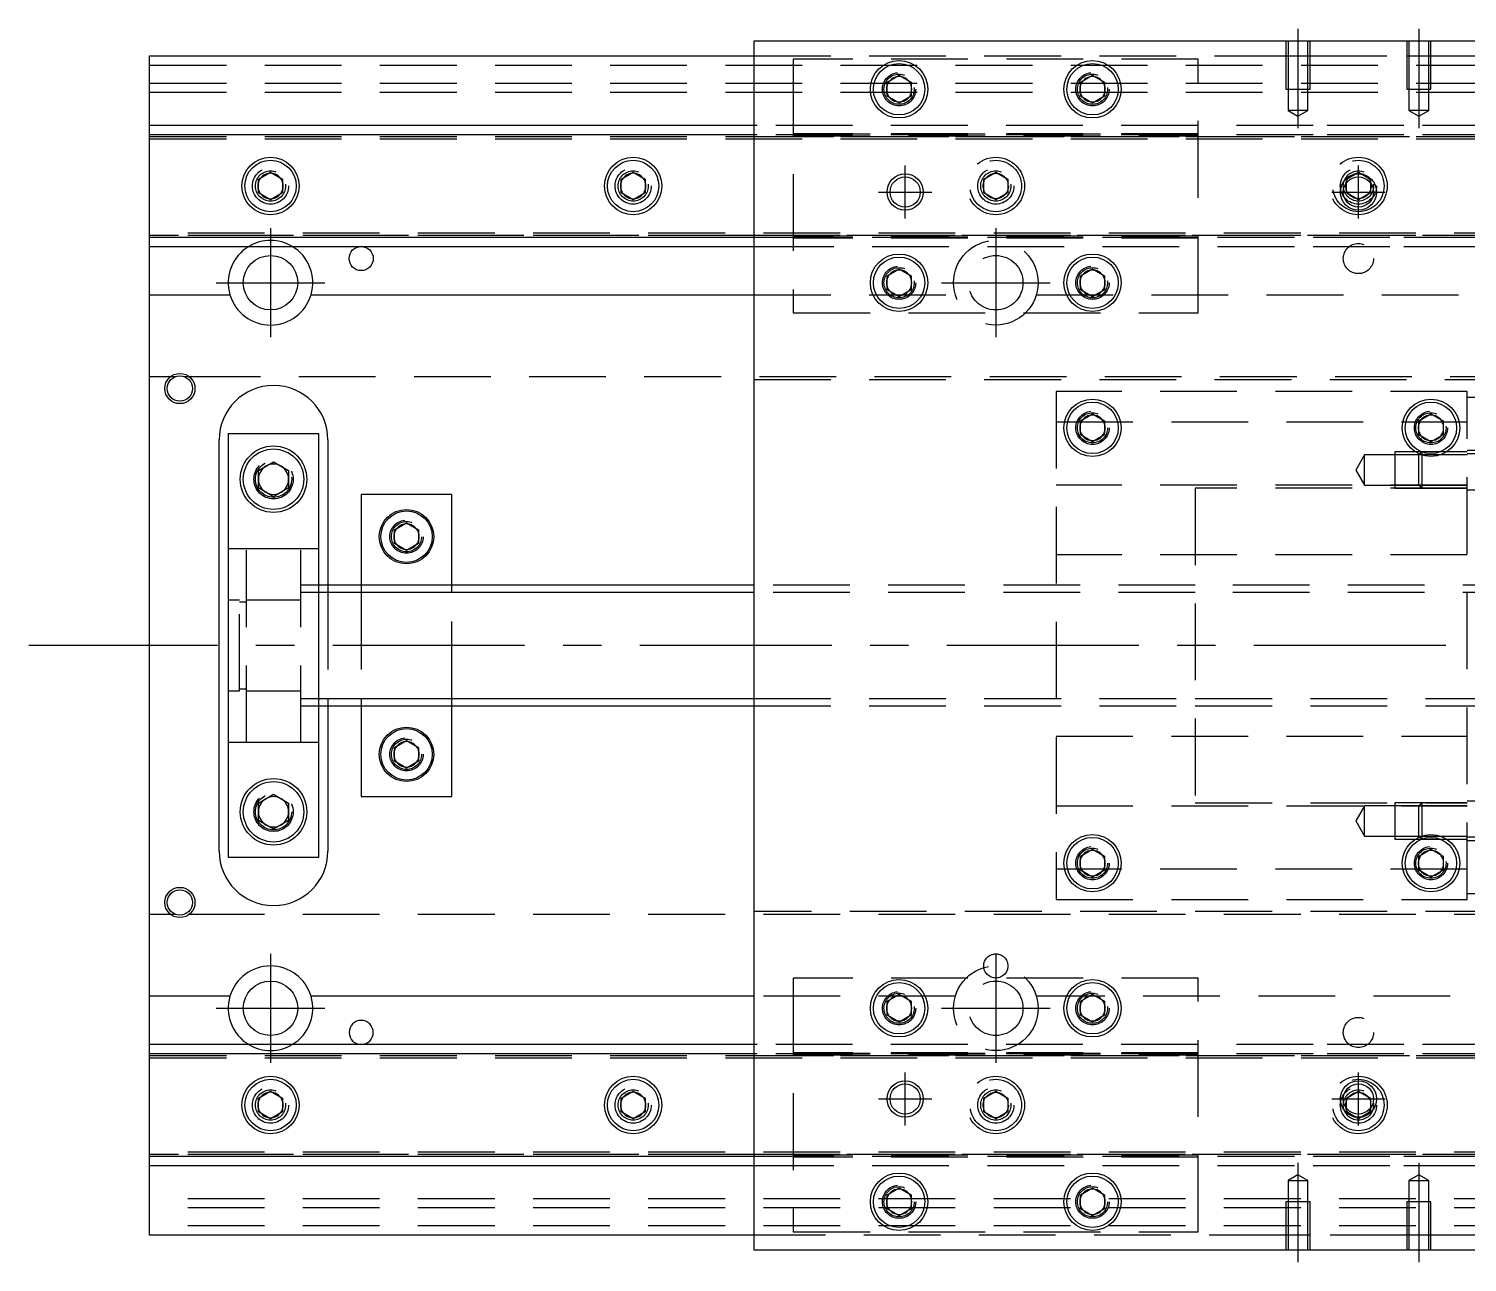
# Model space of a CAD drawing. Extents: x -20 to 623, y -288 to 102.
# Drawn here: x -20 to 218, y -102 to 102 of the extents above; entities that cross this region are included whole.
import ezdxf

# ---------------------------------------------------------------- set-up
doc = ezdxf.new("R2010")
doc.units = 0
doc.linetypes.add('CENTER', pattern=[50.8, 31.75, -6.35, 6.35, -6.35])
doc.linetypes.add('DASHED', pattern=[19.05, 12.7, -6.35])
doc.layers.get('0').update_dxf_attribs({"linetype": 'CONTINUOUS'})
doc.layers.add('CENTER', color=1, linetype='CENTER')

msp = doc.modelspace()

# ---------------------------------------------------------------- linework, layer by layer
at = {"color": 7, "linetype": 'CONTINUOUS'}
for p, q in [((100, -100), (100, 100)), ((100, 100), (300, 100)), ((0, 86), (0, 97.5)), ((0, 97.5), (100, 97.5)), ((122, 93.1547), (124, 94.309402)), ((122, 90.8453), (122, 93.1547)), ((124, 94.309402), (126, 93.1547)), ((126, 93.1547), (126, 90.8453)), ((154, 93.1547), (156, 94.309402)), ((154, 90.8453), (154, 93.1547)), ((156, 94.309402), (158, 93.1547)), ((158, 93.1547), (158, 90.8453)), ((124, 89.690598), (122, 90.8453)), ((126, 90.8453), (124, 89.690598)), ((156, 89.690598), (154, 90.8453)), ((158, 90.8453), (156, 89.690598)), ((0, 84.460392), (0, 86)), ((100, 86), (0, 86)), ((0, 67.539608), (0, 84.460392)), ((100, 84.460392), (0, 84.460392)), ((18, 77.1547), (20, 78.309402)), ((18, 74.8453), (18, 77.1547)), ((20, 78.309402), (22, 77.1547)), ((22, 77.1547), (22, 74.8453)), ((78, 77.1547), (80, 78.309402)), ((78, 74.8453), (78, 77.1547)), ((80, 78.309402), (82, 77.1547)), ((82, 77.1547), (82, 74.8453)), ((20, 73.690598), (18, 74.8453)), ((22, 74.8453), (20, 73.690598)), ((80, 73.690598), (78, 74.8453)), ((82, 74.8453), (80, 73.690598)), ((0, 67.539608), (100, 67.539608)), ((0, 66), (0, 67.539608)), ((0, 66), (100, 66)), ((0, 58), (0, 66)), ((122, 61.1547), (124, 62.309402)), ((124, 62.309402), (126, 61.1547)), ((154, 61.1547), (156, 62.309402)), ((156, 62.309402), (158, 61.1547)), ((122, 58.8453), (122, 61.1547)), ((126, 61.1547), (126, 58.8453)), ((154, 58.8453), (154, 61.1547)), ((158, 61.1547), (158, 58.8453)), ((0, 58), (13.291796, 58)), ((0, -58), (0, 58)), ((26.708204, 58), (100, 58)), ((124, 57.690598), (122, 58.8453)), ((126, 58.8453), (124, 57.690598)), ((156, 57.690598), (154, 58.8453)), ((158, 58.8453), (156, 57.690598)), ((154, 37.1547), (156, 38.309402)), ((156, 38.309402), (158, 37.1547)), ((210, 37.1547), (212, 38.309402)), ((212, 38.309402), (214, 37.1547)), ((154, 34.8453), (154, 37.1547)), ((158, 37.1547), (158, 34.8453)), ((210, 34.8453), (210, 37.1547)), ((214, 37.1547), (214, 34.8453)), ((11.5, -34), (11.5, 34)), ((13, 35), (13, -35)), ((28, 35), (13, 35)), ((28, -35), (28, 35)), ((29.5, 34), (29.5, 10)), ((156, 33.690598), (154, 34.8453)), ((158, 34.8453), (156, 33.690598)), ((212, 33.690598), (210, 34.8453)), ((214, 34.8453), (212, 33.690598)), ((18, 28.943376), (20.5, 30.386752)), ((18, 26.056624), (18, 28.943376)), ((20.5, 30.386752), (23, 28.943376)), ((23, 28.943376), (23, 26.056624)), ((20.5, 24.613248), (18, 26.056624)), ((23, 26.056624), (20.5, 24.613248)), ((50, 25), (35, 25)), ((35, 25), (35, 10)), ((50, 10), (50, 25)), ((40.5, 19.1547), (42.5, 20.309402)), ((40.5, 16.8453), (40.5, 19.1547)), ((42.5, 20.309402), (44.5, 19.1547)), ((44.5, 19.1547), (44.5, 16.8453)), ((42.5, 15.690598), (40.5, 16.8453)), ((44.5, 16.8453), (42.5, 15.690598)), ((100, 10), (28, 10)), ((28, -10), (100, -10)), ((29.5, -10), (29.5, -34)), ((35, -10), (35, -25)), ((50, -25), (50, -10)), ((40.5, -16.8453), (42.5, -15.690598)), ((42.5, -15.690598), (44.5, -16.8453)), ((40.5, -19.1547), (40.5, -16.8453)), ((44.5, -16.8453), (44.5, -19.1547)), ((42.5, -20.309402), (40.5, -19.1547)), ((44.5, -19.1547), (42.5, -20.309402)), ((18, -26.056624), (20.5, -24.613248)), ((18, -28.943376), (18, -26.056624)), ((20.5, -24.613248), (23, -26.056624)), ((23, -26.056624), (23, -28.943376)), ((35, -25), (50, -25)), ((20.5, -30.386752), (18, -28.943376)), ((23, -28.943376), (20.5, -30.386752)), ((210, -31.511852), (210.44468, -31.511852)), ((13, -35), (28, -35)), ((154, -34.8453), (156, -33.690598)), ((154, -37.1547), (154, -34.8453)), ((156, -33.690598), (158, -34.8453)), ((158, -34.8453), (158, -37.1547)), ((210, -34.8453), (212, -33.690598)), ((210, -37.1547), (210, -34.8453)), ((212, -33.690598), (214, -34.8453)), ((214, -34.8453), (214, -37.1547)), ((156, -38.309402), (154, -37.1547)), ((158, -37.1547), (156, -38.309402)), ((212, -38.309402), (210, -37.1547)), ((214, -37.1547), (212, -38.309402)), ((0, -66), (0, -58)), ((13.291796, -58), (0, -58)), ((100, -58), (26.708204, -58)), ((122, -58.8453), (124, -57.690598)), ((122, -61.1547), (122, -58.8453)), ((124, -57.690598), (126, -58.8453)), ((126, -58.8453), (126, -61.1547)), ((154, -58.8453), (156, -57.690598)), ((154, -61.1547), (154, -58.8453)), ((156, -57.690598), (158, -58.8453)), ((158, -58.8453), (158, -61.1547)), ((124, -62.309402), (122, -61.1547)), ((126, -61.1547), (124, -62.309402)), ((156, -62.309402), (154, -61.1547)), ((158, -61.1547), (156, -62.309402)), ((0, -67.539608), (0, -66)), ((100, -66), (0, -66)), ((100, -67.539608), (0, -67.539608)), ((0, -84.460392), (0, -67.539608)), ((18, -74.8453), (20, -73.690598)), ((20, -73.690598), (22, -74.8453)), ((78, -74.8453), (80, -73.690598)), ((80, -73.690598), (82, -74.8453)), ((18, -77.1547), (18, -74.8453)), ((22, -74.8453), (22, -77.1547)), ((78, -77.1547), (78, -74.8453)), ((82, -74.8453), (82, -77.1547)), ((20, -78.309402), (18, -77.1547)), ((22, -77.1547), (20, -78.309402)), ((80, -78.309402), (78, -77.1547)), ((82, -77.1547), (80, -78.309402)), ((0, -84.460392), (100, -84.460392)), ((0, -86), (0, -84.460392)), ((0, -86), (100, -86)), ((0, -97.5), (0, -86)), ((122, -90.8453), (124, -89.690598)), ((124, -89.690598), (126, -90.8453)), ((154, -90.8453), (156, -89.690598)), ((156, -89.690598), (158, -90.8453)), ((122, -93.1547), (122, -90.8453)), ((126, -90.8453), (126, -93.1547)), ((154, -93.1547), (154, -90.8453)), ((158, -90.8453), (158, -93.1547)), ((124, -94.309402), (122, -93.1547)), ((126, -93.1547), (124, -94.309402)), ((156, -94.309402), (154, -93.1547)), ((158, -93.1547), (156, -94.309402)), ((100, -97.5), (0, -97.5)), ((300, -100), (100, -100))]:
    msp.add_line(p, q, dxfattribs=at)
at = {"color": 3, "linetype": 'DASHED'}
for p, q in [((188.000006, 100), (188.000006, 92)), ((188.35, 100), (188.35, 92)), ((191.65, 92), (191.65, 100)), ((191.999994, 92), (191.999994, 100)), ((208.000006, 100), (208.000006, 92)), ((208.35, 100), (208.35, 92)), ((211.65, 92), (211.65, 100)), ((211.999994, 92), (211.999994, 100)), ((0, 96), (400, 96)), ((100, 97.5), (188.000006, 97.5)), ((106.5, 97), (106.5, 55)), ((173.5, 97), (106.5, 97)), ((173.5, 55), (173.5, 97)), ((188.000006, 97.5), (191.999994, 97.5)), ((191.999994, 97.5), (208.000006, 97.5)), ((208.000006, 97.5), (211.999994, 97.5)), ((211.999994, 97.5), (300, 97.5)), ((0, 93), (400, 93)), ((0, 91.5), (400, 91.5)), ((126.483582, 92.286038), (126.5, 92)), ((158.483582, 92.286038), (158.5, 92)), ((188.000006, 92), (191.999994, 92)), ((188.35, 92), (188.35, 88.5)), ((191.65, 88.5), (191.65, 92)), ((208.000006, 92), (211.999994, 92)), ((208.35, 92), (208.35, 88.5)), ((211.65, 88.5), (211.65, 92)), ((191.65, 88.5), (188.35, 88.5)), ((188.35, 88.5), (190, 87.547372)), ((190, 87.547372), (191.65, 88.5)), ((211.65, 88.5), (208.35, 88.5)), ((208.35, 88.5), (210, 87.547372)), ((210, 87.547372), (211.65, 88.5)), ((100.5, 86), (100, 86)), ((192.5, 86), (100.5, 86)), ((207.5, 86), (192.5, 86)), ((299.5, 86), (207.5, 86)), ((0, 84.204452), (100, 84.204452)), ((0, 84.2), (400, 84.2)), ((0, 83.8), (400, 83.8)), ((100.5, 84.460392), (100, 84.460392)), ((100, 84.204452), (100.5, 84.204452)), ((192.5, 84.460392), (100.5, 84.460392)), ((100.5, 84.204452), (299.5, 84.204452)), ((173.5, 84.643014), (106.5, 84.643014)), ((106.5, 84.6), (173.5, 84.6)), ((106.5, 84.3), (173.5, 84.3)), ((207.5, 84.460392), (192.5, 84.460392)), ((299.5, 84.460392), (207.5, 84.460392)), ((22.483582, 76.286038), (22.5, 76)), ((82.483582, 76.286038), (82.5, 76)), ((138, 77.1547), (140, 78.309402)), ((138, 74.8453), (138, 77.1547)), ((140, 78.309402), (142, 77.1547)), ((142, 77.1547), (142, 74.8453)), ((142.483582, 76.286038), (142.5, 76)), ((198, 77.1547), (200, 78.309402)), ((198, 74.8453), (198, 77.1547)), ((200, 78.309402), (202, 77.1547)), ((202, 77.1547), (202, 74.8453)), ((202.483582, 76.286038), (202.5, 76)), ((140, 73.690598), (138, 74.8453)), ((142, 74.8453), (140, 73.690598)), ((200, 73.690598), (198, 74.8453)), ((202, 74.8453), (200, 73.690598)), ((400, 68.2), (0, 68.2)), ((400, 67.8), (0, 67.8)), ((100, 67.795548), (0, 67.795548)), ((100.5, 67.795548), (100, 67.795548)), ((100, 67.539608), (100.5, 67.539608)), ((299.5, 67.795548), (100.5, 67.795548)), ((100.5, 67.539608), (192.5, 67.539608)), ((173.5, 67.7), (106.5, 67.7)), ((173.5, 67.4), (106.5, 67.4)), ((173.5, 67.356986), (106.5, 67.356986)), ((192.5, 67.539608), (207.5, 67.539608)), ((207.5, 67.539608), (299.5, 67.539608)), ((100, 66), (100.5, 66)), ((100.5, 66), (192.5, 66)), ((192.5, 66), (207.5, 66)), ((207.5, 66), (299.5, 66)), ((126.483582, 60.286038), (126.5, 60)), ((158.483582, 60.286038), (158.5, 60)), ((100, 58), (133.291796, 58)), ((146.708204, 58), (253.291796, 58)), ((106.5, 55), (173.5, 55)), ((0, 44.5), (4.359688, 44.5)), ((5.640312, 44.5), (400, 44.5)), ((100, 44), (300, 44)), ((218, 42), (150, 42)), ((150, 42), (150, -42)), ((218, -42), (218, 42)), ((230, 41), (218, 41)), ((150, 37), (218, 37)), ((153.5, 36), (153.512884, 36.253488)), ((214.483582, 36.286038), (214.5, 36)), ((201, 31.511852), (199.556624, 29.011852)), ((201, 26.511852), (201, 31.511852)), ((206, 31.511852), (201, 31.511852)), ((206, 32.011846), (206, 26.011856)), ((209.419858, 32.011846), (206, 32.011846)), ((209.99998, 31.511852), (206, 31.511852)), ((210.49998, 32.011846), (209.419858, 32.011846)), ((210.124214, 31.636066), (210, 31.511852)), ((210, 26.511852), (210, 31.511852)), ((210.44468, 31.511852), (210, 31.511852)), ((210.5, 32.011852), (210.124214, 31.636066)), ((213.55532, 31.511852), (210.44468, 31.511852)), ((210.531284, 32.011846), (210.499994, 32.011846)), ((210.5, 32.011852), (210.5, 31.49306)), ((210.53127, 32.011852), (210.5, 32.011852)), ((210.5, 31.49306), (210.5, 26.011852)), ((213.46873, 32.011852), (210.53127, 32.011852)), ((213.468716, 32.011846), (210.531284, 32.011846)), ((214.580142, 32.011846), (213.468716, 32.011846)), ((214.580148, 32.011852), (213.46873, 32.011852)), ((218, 31.511852), (213.55532, 31.511852)), ((218, 32.011846), (214.580142, 32.011846)), ((218, 32.011852), (214.580148, 32.011852)), ((230, 32.261852), (218, 32.261852)), ((230, 31.701734), (218, 31.701734)), ((199.556624, 29.011852), (201, 26.511852)), ((23.477798, 27.864306), (23.5, 27.5)), ((218, 26.5), (150, 26.5)), ((201, 26.511852), (206, 26.511852)), ((206, 26.511852), (209.99998, 26.511852)), ((210, 26.511852), (218, 26.511852)), ((210, 26.511852), (210.5, 26.011852)), ((173, 26), (173, -26)), ((218, 26), (173, 26)), ((206, 26.011856), (210.49998, 26.011856)), ((210.5, 26.011856), (218, 26.011856)), ((210.5, 26.011852), (218, 26.011852)), ((218, 25.761852), (230, 25.761852)), ((40, 18), (40.012884, 18.253488)), ((16, 16), (13, 16)), ((16, -16), (16, 16)), ((25, 16), (16, 16)), ((25, -16), (25, 16)), ((28, 16), (25, 16)), ((218, 15), (150, 15)), ((28, 10), (25, 10)), ((29.5, 10), (29.5, 8.75)), ((35, 10), (35, 8.75)), ((50, 8.75), (50, 10)), ((172.99998, 10), (100, 10)), ((230, 10), (173, 10)), ((14.85, 7.5), (13, 7.5)), ((14.85, -7.5), (14.85, 7.5)), ((16, 7.15), (14.85, 7.15)), ((25, 7.5), (16, 7.5)), ((28, 8.75), (25, 8.75)), ((29.5, 8.75), (29.5, -8.75)), ((35, 8.75), (35, -8.75)), ((50, -8.75), (50, 8.75)), ((172.99998, 8.75), (100, 8.75)), ((230, 8.75), (173, 8.75)), ((13, -7.5), (14.85, -7.5)), ((14.85, -7.15), (16, -7.15)), ((16, -7.5), (25, -7.5)), ((25, -8.75), (28, -8.75)), ((29.5, -8.75), (29.5, -10)), ((35, -8.75), (35, -10)), ((50, -10), (50, -8.75)), ((100, -8.75), (172.99998, -8.75)), ((173, -8.75), (230, -8.75)), ((25, -10), (28, -10)), ((100, -10), (172.99998, -10)), ((173, -10), (230, -10)), ((13, -16), (16, -16)), ((16, -16), (25, -16)), ((25, -16), (28, -16)), ((150, -15), (218, -15)), ((40, -18), (40.012884, -17.746512)), ((173, -26), (218, -26)), ((206, -26.011856), (206, -32.011846)), ((210.49998, -26.011856), (206, -26.011856)), ((210.5, -26.011852), (210, -26.511852)), ((210.5, -26.011852), (210.5, -31.49306)), ((218, -26.011852), (210.5, -26.011852)), ((218, -26.011856), (210.5, -26.011856)), ((230, -25.761852), (218, -25.761852)), ((17.5, -27.5), (17.520026, -27.153944)), ((150, -26.5), (218, -26.5)), ((201, -26.511852), (199.556624, -29.011852)), ((201, -31.511852), (201, -26.511852)), ((206, -26.511852), (201, -26.511852)), ((209.99998, -26.511852), (206, -26.511852)), ((210, -31.511852), (210, -26.511852)), ((218, -26.511852), (210, -26.511852)), ((199.556624, -29.011852), (201, -31.511852)), ((201, -31.511852), (206, -31.511852)), ((206, -31.511852), (209.99998, -31.511852)), ((206, -32.011846), (209.419858, -32.011846)), ((209.419858, -32.011846), (210.49998, -32.011846)), ((210, -31.511852), (210.124214, -31.636066)), ((210.124214, -31.636066), (210.5, -32.011852)), ((210.44468, -31.511852), (213.55532, -31.511852)), ((210.499994, -32.011846), (210.531284, -32.011846)), ((210.5, -31.49306), (210.5, -32.011852)), ((210.5, -32.011852), (210.53127, -32.011852)), ((210.53127, -32.011852), (213.46873, -32.011852)), ((210.531284, -32.011846), (213.468716, -32.011846)), ((213.468716, -32.011846), (214.580142, -32.011846)), ((213.46873, -32.011852), (214.580148, -32.011852)), ((213.55532, -31.511852), (218, -31.511852)), ((214.580142, -32.011846), (218, -32.011846)), ((214.580148, -32.011852), (218, -32.011852)), ((230, -31.701734), (218, -31.701734)), ((230, -31.701734), (218, -31.701734)), ((218, -32.261852), (230, -32.261852)), ((218, -37), (150, -37)), ((153.5, -36), (153.512884, -35.746512)), ((214.483582, -35.713962), (214.5, -36)), ((150, -42), (218, -42)), ((218, -41), (230, -41)), ((4.359688, -44.5), (0, -44.5)), ((400, -44.5), (5.640312, -44.5)), ((300, -44), (100, -44)), ((173.5, -55), (106.5, -55)), ((106.5, -55), (106.5, -97)), ((173.5, -97), (173.5, -55)), ((133.291796, -58), (100, -58)), ((253.291796, -58), (146.708204, -58)), ((126.483582, -59.713962), (126.5, -60)), ((158.483582, -59.713962), (158.5, -60)), ((100.5, -66), (100, -66)), ((192.5, -66), (100.5, -66)), ((207.5, -66), (192.5, -66)), ((299.5, -66), (207.5, -66)), ((0, -67.795548), (100, -67.795548)), ((0, -67.8), (400, -67.8)), ((0, -68.2), (400, -68.2)), ((100.5, -67.539608), (100, -67.539608)), ((100, -67.795548), (100.5, -67.795548)), ((192.5, -67.539608), (100.5, -67.539608)), ((100.5, -67.795548), (299.5, -67.795548)), ((173.5, -67.356986), (106.5, -67.356986)), ((106.5, -67.4), (173.5, -67.4)), ((106.5, -67.7), (173.5, -67.7)), ((207.5, -67.539608), (192.5, -67.539608)), ((299.5, -67.539608), (207.5, -67.539608)), ((138, -74.8453), (140, -73.690598)), ((140, -73.690598), (142, -74.8453)), ((198, -74.8453), (200, -73.690598)), ((200, -73.690598), (202, -74.8453)), ((22.483582, -75.713962), (22.5, -76)), ((82.483582, -75.713962), (82.5, -76)), ((138, -77.1547), (138, -74.8453)), ((142, -74.8453), (142, -77.1547)), ((142.483582, -75.713962), (142.5, -76)), ((198, -77.1547), (198, -74.8453)), ((202, -74.8453), (202, -77.1547)), ((202.483582, -75.713962), (202.5, -76)), ((140, -78.309402), (138, -77.1547)), ((142, -77.1547), (140, -78.309402)), ((200, -78.309402), (198, -77.1547)), ((202, -77.1547), (200, -78.309402)), ((400, -83.8), (0, -83.8)), ((400, -84.2), (0, -84.2)), ((100, -84.204452), (0, -84.204452)), ((100.5, -84.204452), (100, -84.204452)), ((100, -84.460392), (100.5, -84.460392)), ((299.5, -84.204452), (100.5, -84.204452)), ((100.5, -84.460392), (192.5, -84.460392)), ((173.5, -84.3), (106.5, -84.3)), ((173.5, -84.6), (106.5, -84.6)), ((173.5, -84.643014), (106.5, -84.643014)), ((192.5, -84.460392), (207.5, -84.460392)), ((207.5, -84.460392), (299.5, -84.460392)), ((100, -86), (100.5, -86)), ((100.5, -86), (192.5, -86)), ((190, -87.547372), (188.35, -88.5)), ((191.65, -88.5), (190, -87.547372)), ((192.5, -86), (207.5, -86)), ((207.5, -86), (299.5, -86)), ((210, -87.547372), (208.35, -88.5)), ((211.65, -88.5), (210, -87.547372)), ((188.35, -88.5), (191.65, -88.5)), ((188.35, -88.5), (188.35, -92)), ((191.65, -92), (191.65, -88.5)), ((208.35, -88.5), (211.65, -88.5)), ((208.35, -88.5), (208.35, -92)), ((211.65, -92), (211.65, -88.5)), ((400, -91.5), (0, -91.5)), ((121.5, -92), (121.512884, -91.746512)), ((153.5, -92), (153.518502, -91.696412)), ((191.999994, -92), (188.000006, -92)), ((188.000006, -92), (188.000006, -100)), ((188.35, -92), (188.35, -100)), ((191.65, -100), (191.65, -92)), ((191.999994, -100), (191.999994, -92)), ((211.999994, -92), (208.000006, -92)), ((208.000006, -92), (208.000006, -100)), ((208.35, -92), (208.35, -100)), ((211.65, -100), (211.65, -92)), ((211.999994, -100), (211.999994, -92)), ((400, -93), (0, -93)), ((400, -96), (0, -96)), ((188.000006, -97.5), (100, -97.5)), ((106.5, -97), (173.5, -97)), ((191.999994, -97.5), (188.000006, -97.5)), ((208.000006, -97.5), (191.999994, -97.5)), ((211.999994, -97.5), (208.000006, -97.5)), ((300, -97.5), (211.999994, -97.5))]:
    msp.add_line(p, q, dxfattribs=at)
at = {"color": 3, "linetype": 'CONTINUOUS'}
for p, q in [((100, 8.75), (28, 8.75)), ((28, -8.75), (100, -8.75))]:
    msp.add_line(p, q, dxfattribs=at)
at = {"color": 7, "linetype": 'CONTINUOUS'}
for centre, radius in [((124, 92), 4.75), ((124, 92), 4.25), ((156, 92), 4.75), ((156, 92), 4.25), ((20, 76), 4.75), ((20, 76), 4.25), ((80, 76), 4.75), ((80, 76), 4.25), ((125, 75), 2.5), ((200, 75), 3), ((200, 75), 2.5), ((20, 60), 4.5), ((35, 64), 2), ((124, 60), 4.75), ((156, 60), 4.75), ((124, 60), 4.25), ((156, 60), 4.25), ((5, 42.5), 2.1), ((156, 36), 4.75), ((212, 36), 4.75), ((156, 36), 4.25), ((212, 36), 4.25), ((20.5, 27.5), 5.5), ((20.5, 27.5), 5), ((42.5, 18), 4.5), ((42.5, 18), 4.25), ((42.5, -18), 4.5), ((42.5, -18), 4.25), ((20.5, -27.5), 5.5), ((20.5, -27.5), 5), ((156, -36), 4.75), ((156, -36), 4.25), ((212, -36), 4.75), ((212, -36), 4.25), ((5, -42.5), 2.1), ((20, -60), 4.5), ((124, -60), 4.75), ((124, -60), 4.25), ((156, -60), 4.75), ((156, -60), 4.25), ((20, -76), 4.75), ((80, -76), 4.75), ((20, -76), 4.25), ((80, -76), 4.25), ((125, -75), 2.5), ((200, -75), 3), ((200, -75), 2.5), ((124, -92), 4.75), ((124, -92), 4.25), ((156, -92), 4.75), ((156, -92), 4.25)]:
    msp.add_circle(centre, radius, dxfattribs=at)
at = {"color": 3, "linetype": 'DASHED'}
for centre, radius in [((124, 92), 2.75), ((124, 92), 2.5), ((156, 92), 2.75), ((156, 92), 2.5), ((20, 76), 3), ((80, 76), 3), ((140, 76), 4.75), ((140, 76), 4.25), ((140, 76), 3), ((200, 76), 4.75), ((200, 76), 4.25), ((200, 76), 3), ((20, 76), 2.5), ((80, 76), 2.5), ((140, 76), 2.5), ((140, 76), 2.1), ((200, 76), 2.5), ((200, 76), 2.1), ((140, 60), 7), ((140, 60), 4.5), ((200, 64), 2.5), ((124, 60), 2.75), ((124, 60), 2.5), ((156, 60), 2.75), ((156, 60), 2.5), ((156, 36), 2.75), ((156, 36), 2.5), ((212, 36), 2.75), ((212, 36), 2.5), ((20.5, 27.5), 3.25), ((20.5, 27.5), 3), ((42.5, 18), 2.75), ((42.5, 18), 2.5), ((42.5, -18), 2.75), ((42.5, -18), 2.5), ((20.5, -27.5), 3.25), ((20.5, -27.5), 3), ((156, -36), 2.75), ((212, -36), 2.75), ((156, -36), 2.5), ((212, -36), 2.5), ((140, -53), 2), ((140, -60), 7), ((140, -60), 4.5), ((124, -60), 2.75), ((124, -60), 2.5), ((156, -60), 2.75), ((156, -60), 2.5), ((200, -64), 2.5), ((140, -76), 4.75), ((200, -76), 4.75), ((20, -76), 3), ((20, -76), 2.5), ((80, -76), 3), ((80, -76), 2.5), ((140, -76), 4.25), ((140, -76), 3), ((140, -76), 2.5), ((200, -76), 4.25), ((200, -76), 3), ((200, -76), 2.5), ((140, -76), 2.1), ((200, -76), 2.1), ((124, -92), 2.75), ((124, -92), 2.5), ((156, -92), 2.75), ((156, -92), 2.5)]:
    msp.add_circle(centre, radius, dxfattribs=at)
at = {"color": 3, "linetype": 'CONTINUOUS'}
for centre, radius in [((125, 75), 3), ((5, 42.5), 2.5), ((5, -42.5), 2.5), ((125, -75), 3)]:
    msp.add_circle(centre, radius, dxfattribs=at)
at = {"color": 7, "linetype": 'CONTINUOUS'}
for centre, radius, start, end in [((124, 92), 2.1, 137.75279, 162.24721), ((124, 92), 2.1, 102.24721, 137.75279), ((124, 92), 2.1, 77.75279, 102.24721), ((124, 92), 2.1, 42.24721, 77.75279), ((124, 92), 2.1, 17.75279, 42.24721), ((156, 92), 2.1, 137.75279, 162.24721), ((156, 92), 2.1, 102.24721, 137.75279), ((156, 92), 2.1, 77.75279, 102.24721), ((156, 92), 2.1, 42.24721, 77.75279), ((156, 92), 2.1, 17.75279, 42.24721), ((124, 92), 2.1, 162.24721, 180), ((124, 92), 2.1, 180, 197.75279), ((124, 92), 2.1, 197.75279, 222.24721), ((124, 92), 2.1, 222.24721, 257.75279), ((124, 92), 2.1, 282.24721, 317.75279), ((124, 92), 2.1, 317.75279, 342.24721), ((124, 92), 2.1, 342.24721, 17.75279), ((156, 92), 2.1, 162.24721, 180), ((156, 92), 2.1, 180, 197.75279), ((156, 92), 2.1, 197.75279, 222.24721), ((156, 92), 2.1, 222.24721, 257.75279), ((156, 92), 2.1, 282.24721, 317.75279), ((156, 92), 2.1, 317.75279, 342.24721), ((156, 92), 2.1, 342.24721, 17.75279), ((124, 92), 2.1, 257.75279, 282.24721), ((156, 92), 2.1, 257.75279, 282.24721), ((20, 76), 2.1, 162.24721, 180), ((20, 76), 2.1, 137.75279, 162.24721), ((20, 76), 2.1, 102.24721, 137.75279), ((20, 76), 2.1, 77.75279, 102.24721), ((20, 76), 2.1, 42.24721, 77.75279), ((20, 76), 2.1, 17.75279, 42.24721), ((20, 76), 2.1, 342.24721, 17.75279), ((80, 76), 2.1, 162.24721, 180), ((80, 76), 2.1, 137.75279, 162.24721), ((80, 76), 2.1, 102.24721, 137.75279), ((80, 76), 2.1, 77.75279, 102.24721), ((80, 76), 2.1, 42.24721, 77.75279), ((80, 76), 2.1, 17.75279, 42.24721), ((80, 76), 2.1, 342.24721, 17.75279), ((20, 76), 2.1, 180, 197.75279), ((20, 76), 2.1, 197.75279, 222.24721), ((20, 76), 2.1, 222.24721, 257.75279), ((20, 76), 2.1, 257.75279, 282.24721), ((20, 76), 2.1, 282.24721, 317.75279), ((20, 76), 2.1, 317.75279, 342.24721), ((80, 76), 2.1, 180, 197.75279), ((80, 76), 2.1, 197.75279, 222.24721), ((80, 76), 2.1, 222.24721, 257.75279), ((80, 76), 2.1, 257.75279, 282.24721), ((80, 76), 2.1, 282.24721, 317.75279), ((80, 76), 2.1, 317.75279, 342.24721), ((20, 60), 7, 121.002719, 196.60155), ((20, 60), 7, 343.39845, 58.997281), ((124, 60), 2.1, 102.24721, 137.75279), ((124, 60), 2.1, 77.75279, 102.24721), ((124, 60), 2.1, 42.24721, 77.75279), ((156, 60), 2.1, 102.24721, 137.75279), ((156, 60), 2.1, 77.75279, 102.24721), ((156, 60), 2.1, 42.24721, 77.75279), ((124, 60), 2.1, 162.24721, 180), ((124, 60), 2.1, 180, 197.75279), ((124, 60), 2.1, 137.75279, 162.24721), ((124, 60), 2.1, 17.75279, 42.24721), ((124, 60), 2.1, 342.24721, 17.75279), ((156, 60), 2.1, 162.24721, 180), ((156, 60), 2.1, 180, 197.75279), ((156, 60), 2.1, 137.75279, 162.24721), ((156, 60), 2.1, 17.75279, 42.24721), ((156, 60), 2.1, 342.24721, 17.75279), ((20, 60), 7, 196.60155, 343.39845), ((124, 60), 2.1, 197.75279, 222.24721), ((124, 60), 2.1, 222.24721, 257.75279), ((124, 60), 2.1, 257.75279, 282.24721), ((124, 60), 2.1, 282.24721, 317.75279), ((124, 60), 2.1, 317.75279, 342.24721), ((156, 60), 2.1, 197.75279, 222.24721), ((156, 60), 2.1, 222.24721, 257.75279), ((156, 60), 2.1, 257.75279, 282.24721), ((156, 60), 2.1, 282.24721, 317.75279), ((156, 60), 2.1, 317.75279, 342.24721), ((20.5, 34), 9, 90, 180), ((20.5, 34), 9, 0, 90), ((156, 36), 2.1, 77.75279, 102.24721), ((212, 36), 2.1, 77.75279, 102.24721), ((156, 36), 2.1, 162.24721, 180), ((156, 36), 2.1, 180, 197.75279), ((156, 36), 2.1, 137.75279, 162.24721), ((156, 36), 2.1, 102.24721, 137.75279), ((156, 36), 2.1, 42.24721, 77.75279), ((156, 36), 2.1, 17.75279, 42.24721), ((156, 36), 2.1, 342.24721, 17.75279), ((212, 36), 2.1, 162.24721, 180), ((212, 36), 2.1, 180, 197.75279), ((212, 36), 2.1, 137.75279, 162.24721), ((212, 36), 2.1, 102.24721, 137.75279), ((212, 36), 2.1, 42.24721, 77.75279), ((212, 36), 2.1, 17.75279, 42.24721), ((212, 36), 2.1, 342.24721, 17.75279), ((156, 36), 2.1, 197.75279, 222.24721), ((156, 36), 2.1, 222.24721, 257.75279), ((156, 36), 2.1, 257.75279, 282.24721), ((156, 36), 2.1, 282.24721, 317.75279), ((156, 36), 2.1, 317.75279, 342.24721), ((212, 36), 2.1, 197.75279, 222.24721), ((212, 36), 2.1, 222.24721, 257.75279), ((212, 36), 2.1, 257.75279, 282.24721), ((212, 36), 2.1, 282.24721, 317.75279), ((212, 36), 2.1, 317.75279, 342.24721), ((20.5, 27.5), 2.5, 120, 180), ((20.5, 27.5), 2.5, 60, 120), ((20.5, 27.5), 2.5, 0, 60), ((20.5, 27.5), 2.5, 180, 240), ((20.5, 27.5), 2.5, 300, 0), ((20.5, 27.5), 2.5, 240, 300), ((42.5, 18), 2.1, 137.75279, 162.24721), ((42.5, 18), 2.1, 102.24721, 137.75279), ((42.5, 18), 2.1, 77.75279, 102.24721), ((42.5, 18), 2.1, 42.24721, 77.75279), ((42.5, 18), 2.1, 17.75279, 42.24721), ((42.5, 18), 2.1, 162.24721, 180), ((42.5, 18), 2.1, 180, 197.75279), ((42.5, 18), 2.1, 197.75279, 222.24721), ((42.5, 18), 2.1, 317.75279, 342.24721), ((42.5, 18), 2.1, 342.24721, 17.75279), ((42.5, 18), 2.1, 222.24721, 257.75279), ((42.5, 18), 2.1, 257.75279, 282.24721), ((42.5, 18), 2.1, 282.24721, 317.75279), ((42.5, -18), 2.1, 137.75279, 162.24721), ((42.5, -18), 2.1, 102.24721, 137.75279), ((42.5, -18), 2.1, 77.75279, 102.24721), ((42.5, -18), 2.1, 42.24721, 77.75279), ((42.5, -18), 2.1, 17.75279, 42.24721), ((42.5, -18), 2.1, 162.24721, 180), ((42.5, -18), 2.1, 180, 197.75279), ((42.5, -18), 2.1, 197.75279, 222.24721), ((42.5, -18), 2.1, 317.75279, 342.24721), ((42.5, -18), 2.1, 342.24721, 17.75279), ((42.5, -18), 2.1, 222.24721, 257.75279), ((42.5, -18), 2.1, 257.75279, 282.24721), ((42.5, -18), 2.1, 282.24721, 317.75279), ((20.5, -27.5), 2.5, 120, 180), ((20.5, -27.5), 2.5, 60, 120), ((20.5, -27.5), 2.5, 0, 60), ((20.5, -27.5), 2.5, 180, 240), ((20.5, -27.5), 2.5, 300, 0), ((20.5, -27.5), 2.5, 240, 300), ((20.5, -34), 9, 180, 270), ((20.5, -34), 9, 270, 0), ((156, -36), 2.1, 162.24721, 180), ((156, -36), 2.1, 137.75279, 162.24721), ((156, -36), 2.1, 102.24721, 137.75279), ((156, -36), 2.1, 77.75279, 102.24721), ((156, -36), 2.1, 42.24721, 77.75279), ((156, -36), 2.1, 17.75279, 42.24721), ((156, -36), 2.1, 342.24721, 17.75279), ((212, -36), 2.1, 162.24721, 180), ((212, -36), 2.1, 137.75279, 162.24721), ((212, -36), 2.1, 102.24721, 137.75279), ((212, -36), 2.1, 77.75279, 102.24721), ((212, -36), 2.1, 42.24721, 77.75279), ((212, -36), 2.1, 17.75279, 42.24721), ((212, -36), 2.1, 342.24721, 17.75279), ((156, -36), 2.1, 180, 197.75279), ((156, -36), 2.1, 197.75279, 222.24721), ((156, -36), 2.1, 222.24721, 257.75279), ((156, -36), 2.1, 257.75279, 282.24721), ((156, -36), 2.1, 282.24721, 317.75279), ((156, -36), 2.1, 317.75279, 342.24721), ((212, -36), 2.1, 180, 197.75279), ((212, -36), 2.1, 197.75279, 222.24721), ((212, -36), 2.1, 222.24721, 257.75279), ((212, -36), 2.1, 257.75279, 282.24721), ((212, -36), 2.1, 282.24721, 317.75279), ((212, -36), 2.1, 317.75279, 342.24721), ((20, -60), 7, 16.60155, 163.39845), ((20, -60), 7, 163.39845, 238.997281), ((20, -60), 7, 301.002719, 16.60155), ((124, -60), 2.1, 162.24721, 180), ((124, -60), 2.1, 137.75279, 162.24721), ((124, -60), 2.1, 102.24721, 137.75279), ((124, -60), 2.1, 77.75279, 102.24721), ((124, -60), 2.1, 42.24721, 77.75279), ((124, -60), 2.1, 17.75279, 42.24721), ((124, -60), 2.1, 342.24721, 17.75279), ((156, -60), 2.1, 162.24721, 180), ((156, -60), 2.1, 137.75279, 162.24721), ((156, -60), 2.1, 102.24721, 137.75279), ((156, -60), 2.1, 77.75279, 102.24721), ((156, -60), 2.1, 42.24721, 77.75279), ((156, -60), 2.1, 17.75279, 42.24721), ((156, -60), 2.1, 342.24721, 17.75279), ((124, -60), 2.1, 180, 197.75279), ((124, -60), 2.1, 197.75279, 222.24721), ((124, -60), 2.1, 222.24721, 257.75279), ((124, -60), 2.1, 282.24721, 317.75279), ((124, -60), 2.1, 317.75279, 342.24721), ((156, -60), 2.1, 180, 197.75279), ((156, -60), 2.1, 197.75279, 222.24721), ((156, -60), 2.1, 222.24721, 257.75279), ((156, -60), 2.1, 282.24721, 317.75279), ((156, -60), 2.1, 317.75279, 342.24721), ((35, -64), 2, 90, 270), ((35, -64), 2, 270, 90), ((124, -60), 2.1, 257.75279, 282.24721), ((156, -60), 2.1, 257.75279, 282.24721), ((20, -76), 2.1, 162.24721, 180), ((20, -76), 2.1, 180, 197.75279), ((20, -76), 2.1, 137.75279, 162.24721), ((20, -76), 2.1, 102.24721, 137.75279), ((20, -76), 2.1, 77.75279, 102.24721), ((20, -76), 2.1, 42.24721, 77.75279), ((20, -76), 2.1, 17.75279, 42.24721), ((20, -76), 2.1, 342.24721, 17.75279), ((80, -76), 2.1, 162.24721, 180), ((80, -76), 2.1, 180, 197.75279), ((80, -76), 2.1, 137.75279, 162.24721), ((80, -76), 2.1, 102.24721, 137.75279), ((80, -76), 2.1, 77.75279, 102.24721), ((80, -76), 2.1, 42.24721, 77.75279), ((80, -76), 2.1, 17.75279, 42.24721), ((80, -76), 2.1, 342.24721, 17.75279), ((20, -76), 2.1, 197.75279, 222.24721), ((20, -76), 2.1, 222.24721, 257.75279), ((20, -76), 2.1, 257.75279, 282.24721), ((20, -76), 2.1, 282.24721, 317.75279), ((20, -76), 2.1, 317.75279, 342.24721), ((80, -76), 2.1, 197.75279, 222.24721), ((80, -76), 2.1, 222.24721, 257.75279), ((80, -76), 2.1, 257.75279, 282.24721), ((80, -76), 2.1, 282.24721, 317.75279), ((80, -76), 2.1, 317.75279, 342.24721), ((124, -92), 2.1, 102.24721, 137.75279), ((124, -92), 2.1, 77.75279, 102.24721), ((124, -92), 2.1, 42.24721, 77.75279), ((156, -92), 2.1, 102.24721, 137.75279), ((156, -92), 2.1, 77.75279, 102.24721), ((156, -92), 2.1, 42.24721, 77.75279), ((124, -92), 2.1, 162.24721, 180), ((124, -92), 2.1, 180, 197.75279), ((124, -92), 2.1, 137.75279, 162.24721), ((124, -92), 2.1, 197.75279, 222.24721), ((124, -92), 2.1, 17.75279, 42.24721), ((124, -92), 2.1, 317.75279, 342.24721), ((124, -92), 2.1, 342.24721, 17.75279), ((156, -92), 2.1, 162.24721, 180), ((156, -92), 2.1, 180, 197.75279), ((156, -92), 2.1, 137.75279, 162.24721), ((156, -92), 2.1, 197.75279, 222.24721), ((156, -92), 2.1, 17.75279, 42.24721), ((156, -92), 2.1, 317.75279, 342.24721), ((156, -92), 2.1, 342.24721, 17.75279), ((124, -92), 2.1, 222.24721, 257.75279), ((124, -92), 2.1, 257.75279, 282.24721), ((124, -92), 2.1, 282.24721, 317.75279), ((156, -92), 2.1, 222.24721, 257.75279), ((156, -92), 2.1, 257.75279, 282.24721), ((156, -92), 2.1, 282.24721, 317.75279)]:
    msp.add_arc(centre, radius, start, end, dxfattribs=at)
at = {"color": 3, "linetype": 'DASHED'}
for centre, start, end in [((20, 60), 58.997281, 121.002719), ((121, 60), 341.96968, 343.39845), ((20, -60), 238.997281, 301.002719)]:
    msp.add_arc(centre, 7, start, end, dxfattribs=at)
at = {"layer": 'CENTER', "color": 1, "linetype": 'CENTER'}
for p, q in [((190, 102), (190, 85.547372)), ((210, 102), (210, 85.547372)), ((125, 70.6), (125, 79.4)), ((200, 70.6), (200, 79.4)), ((120.6, 75), (129.4, 75)), ((195.6, 75), (204.4, 75)), ((20, 69), (20, 51)), ((140, 69), (140, 51)), ((11, 60), (29, 60)), ((131, 60), (149, 60)), ((468.445, 0), (-20, 0)), ((20, -51), (20, -69)), ((140, -51), (140, -69)), ((11, -60), (29, -60)), ((131, -60), (149, -60)), ((125, -79.4), (125, -70.6)), ((200, -79.4), (200, -70.6)), ((120.6, -75), (129.4, -75)), ((195.6, -75), (204.4, -75)), ((190, -85.547372), (190, -102)), ((210, -85.547372), (210, -102))]:
    msp.add_line(p, q, dxfattribs=at)

doc.saveas('drawing.dxf')
